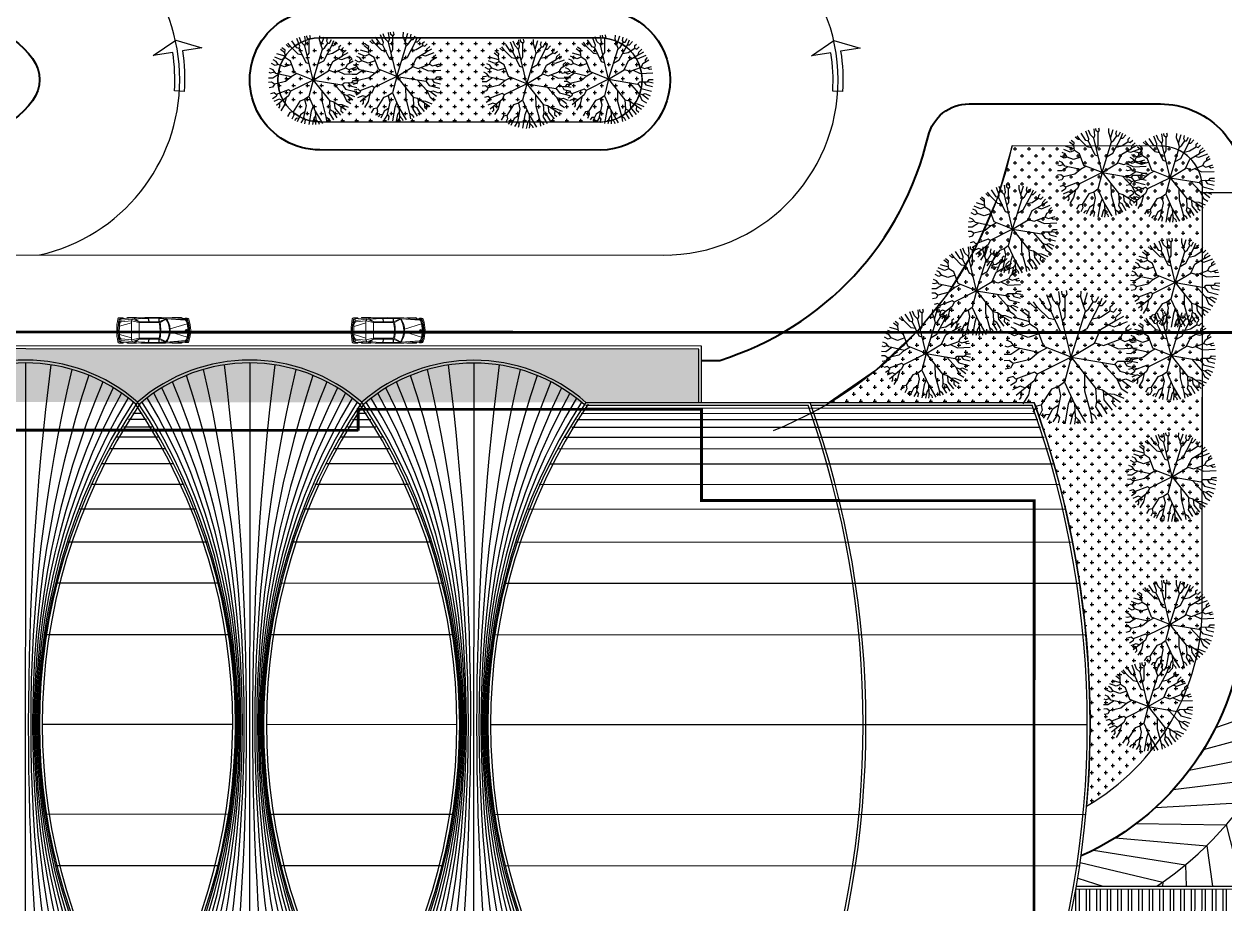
# Model space of a CAD drawing. Header units: millimetres. Extents: x -840588 to 786814, y -467537 to 194195.
# Drawn here: x 135340 to 220994, y -127607 to -64827 of the extents above; entities that cross this region are included whole.
import ezdxf

# ---------------------------------------------------------------- set-up
doc = ezdxf.new("R2010")
doc.units = ezdxf.units.MM
doc.header["$LTSCALE"] = 100
doc.header["$MEASUREMENT"] = 0
for name, color, linetype in [('1gt tim duong', 10, 'Continuous'), ('A-hatch', 139, 'Continuous'), ('A-tree', 3, 'Continuous'), ('A-Wall', 7, 'Continuous'), ('A-Wall-Comp', 8, 'Continuous'), ('A-Wall-Patt', 143, 'Continuous'), ('caycay', 96, 'Continuous'), ('ct-ramdoc', 250, 'Continuous'), ('ctrinh-mai 1', 16, 'Continuous'), ('ctrinh-mai 2', 24, 'Continuous'), ('gthong-phan lanxe', 9, 'Continuous'), ('gthong-viahe', 5, 'Continuous')]:
    doc.layers.add(name, color=color, linetype=linetype)
for name, color, linetype, lineweight in [('ct-xebuyt', 148, 'Continuous', 13), ('ctrinh-chinh', 24, 'Continuous', 100), ('gthong-duong', 7, 'Continuous', 40), ('PV_X_Lo', 1, 'Continuous', 9), ('vtchitieu', 7, 'Continuous', 13)]:
    doc.layers.add(name, color=color, linetype=linetype, lineweight=lineweight)
pattern_1 = [(359.9772591828279, (-616218387.063027, -1205141167.613114), (500.1984116790877, 499.8015095552618), [250.0000000000001, -750.0000000000002]), (89.97725918282791, (-616218262.1126497, -1205141292.662717), (-499.8015095552617, 500.1984116790877), [250.0000000000001, -750.0000000000002])]

# ---------------------------------------------------------------- blocks, each defined once
blk = doc.blocks.new('FORD P')
for p, q in [((-4.879601283580996, 0.8747016750276089), (-5.028632797067985, 0.8747016750276089)), ((-4.879601283580996, 0.8408245239406824), (-4.879601283580996, 0.8747016750276089)), ((-3.49373011267744, 0.8345194931607693), (-3.508013216312975, 0.9040677624288946)), ((-3.006221625721082, 0.6194229384418577), (-3.006221625721082, 0.8566305979620665)), ((-1.607819168129936, 0.6194229384418577), (-1.196983827860095, 0.8867387385107577)), ((-0.7714799046516418, 0.9127515559084713), (-1.373884516768157, 0.9142817808315158)), ((-0.4697851745877415, 0.9040324450470507), (-0.1788018279476091, 0.9040324450470507)), ((-0.4697851745877415, 0.850011911476031), (-0.4697851745877415, 0.9040324450470507)), ((-5.03104294789955, 0.4778031364548951), (-5.156090232892893, 0.4778031364548951)), ((-5.050338484463282, 0.5022031364496797), (-5.125573199940845, 0.5022031364496797)), ((-5.041600420721807, 0.7628174105193466), (-4.986892176559195, 0.6969398548826575)), ((-5.033702587010339, 0.7724031829275191), (-4.979018736514263, 0.7065550012048334)), ((-3.814446764532477, 0.1010674170684069), (-5.03104294789955, 0.4778031364548951)), ((-4.945189349353313, 0.8361327613238245), (-5.002082881750539, 0.8243514287751168)), ((-4.994289292371832, 0.05506370728835464), (-4.955454572918825, 0.0121999999973923)), ((-4.97658559284173, 0), (-4.994289292371832, 0.05506370728835464)), ((-4.96249824622646, 0), (-4.994289292371832, 0.05506370728835464)), ((-4.994289292371832, -0.05506370728835464), (-4.97658559284173, 0)), ((-4.96249824622646, 0), (-4.994289292371832, -0.05506370728835464)), ((-4.992338362033479, 0.8019817096646875), (-4.972097667399794, 0.8107988005504012)), ((-4.96249824622646, 0), (-4.898916153935716, 0)), ((-4.955454572918825, 0.0121999999973923), (-4.898916153935716, 0)), ((-4.898916153935716, 0), (-4.955454572918825, -0.0121999999973923)), ((-4.935403786366805, 0.7372554026078433), (-4.891730997012928, 0.7553588575683534)), ((-4.929324150434695, 0.8006270818877965), (-4.891730997012928, 0.7553588575683534)), ((-4.928119064425118, 0.8373680410441011), (-4.872959838830866, 0.7709474309813231)), ((-3.561841179616749, 0.8332970736082643), (-4.879184706136584, 0.727652199100703)), ((-4.872959838830866, 0.7709474309813231), (-3.561841179616749, 0.8332970736082643)), ((-3.090183021151461, 0.5715926070697606), (-3.516581492032856, 0.8022234404925257)), ((-3.030621625715867, 0.6194229384418577), (-3.49373011267744, 0.8345194931607693)), ((-3.030621625715867, 0.6194229384418577), (-3.030621625715867, 0.8560190999414772)), ((-3.030621625715867, 0.6194229384418577), (-3.030621625715867, 0.6194229384418577)), ((-3.030621625715867, 0.5584229384548962), (-1.607819168129936, 0.5584229384548962)), ((-3.006221625721082, 0.6194229384418577), (-2.326490581501275, 0.6194229384418577)), ((-2.326490581501275, 0.6194229384418577), (-2.266045200172812, 0.8555603323038667)), ((-2.301303877844475, 0.6194229384418577), (-2.241042292094789, 0.8548423126339912)), ((-2.301303877844475, 0.6194229384418577), (-1.607819168129936, 0.6194229384418577)), ((-1.610056301928125, 0.5584229384548962), (-1.051537759019993, 0.6757023364771158)), ((-1.610056301928125, 0), (-1.610056301928125, 0.5584229384548962)), ((-1.610056301928125, 0), (-1.610056301928125, -0.5584229384548962)), ((-1.607819168129936, 0.6194229384418577), (-1.127866901806556, 0.8067191147711128)), ((-0.2935429125791416, 0.7214529330376536), (-1.127866901806556, 0.8067191147711128)), ((-1.051537759019993, 0.6757023364771158), (-1.051537759019993, 0)), ((-0.2100332553964108, 0.2888893061317503), (-1.051537759019993, 0.5444944782648236)), ((-1.051537759019993, -0.6757023364771158), (-1.051537759019993, 0)), ((-0.3387070908211172, 0.6159159343224019), (-1.050219229538925, 0.6878308763261884)), ((-0.2935429125791416, 0.6294499095529318), (-0.2935429125791416, 0.8077929799910635)), ((-0.2396362883737311, 0.589767933357507), (-0.1635984374443069, 0.6885734535753727)), ((-0.2299678650451824, 0.5823273963760585), (-0.1606762025039643, 0.6723667476326227)), ((-0.1823029328370467, 0.4034948986954987), (-0.1960309098940343, 0.5036775951739401)), ((-0.1225475788814947, 0.4034948986954987), (-0.1823029328370467, 0.4034948986954987)), ((-5.03104294789955, -0.4778031364548951), (-5.156090232892893, -0.4778031364548951)), ((-5.050338484463282, -0.5022031364496797), (-5.125573199940845, -0.5022031364496797)), ((-5.041600420721807, -0.7628174105193466), (-4.986892176559195, -0.6969398548826575)), ((-5.033702587010339, -0.7724031829275191), (-4.979018736514263, -0.7065550012048334)), ((-3.814446764532477, -0.1010674170684069), (-5.03104294789955, -0.4778031364548951)), ((-4.945189349353313, -0.8361327613238245), (-5.002082881750539, -0.8243514287751168)), ((-4.955454572918825, -0.0121999999973923), (-4.994289292371832, -0.05506370728835464)), ((-4.992338362033479, -0.8019817096646875), (-4.972097667399794, -0.8107988005504012)), ((-4.935403786366805, -0.7372554026078433), (-4.891730997012928, -0.7553588575683534)), ((-4.929324150434695, -0.8006270818877965), (-4.891730997012928, -0.7553588575683534)), ((-4.928119064425118, -0.8373680410441011), (-4.872959838830866, -0.7709474309813231)), ((-4.879601283580996, -0.8408245239406824), (-4.879601283580996, -0.8747016750276089)), ((-3.561841179616749, -0.8332970736082643), (-4.879184706136584, -0.727652199100703)), ((-4.872959838830866, -0.7709474309813231), (-3.561841179616749, -0.8332970736082643)), ((-3.090183021151461, -0.5715926070697606), (-3.516581492032856, -0.8022234404925257)), ((-3.49373011267744, -0.8345194931607693), (-3.508013216312975, -0.9040677624288946)), ((-3.030621625715867, -0.6194229384418577), (-3.49373011267744, -0.8345194931607693)), ((-3.030621625715867, -0.5584229384548962), (-1.607819168129936, -0.5584229384548962)), ((-3.030621625715867, -0.6194229384418577), (-1.607819168129936, -0.6194229384418577)), ((-3.030621625715867, -0.6194229384418577), (-3.030621625715867, -0.8560190999414772)), ((-3.006221625721082, -0.6194229384418577), (-3.006221625721082, -0.8566305979620665)), ((-2.324941746890545, -0.6254736531991512), (-2.266045200172812, -0.8555603323038667)), ((-2.301303877844475, -0.6194229384418577), (-2.241042292094789, -0.8548423126339912)), ((-1.610056301928125, -0.5584229384548962), (-1.051537759019993, -0.6757023364771158)), ((-1.607819168129936, -0.6194229384418577), (-1.127866901806556, -0.8067191147711128)), ((-1.607819168129936, -0.6194229384418577), (-1.193311578710563, -0.8891281390096992)), ((-0.2935429125791416, -0.7214529330376536), (-1.127866901806556, -0.8067191147711128)), ((-0.2100332553964108, -0.2888893061317503), (-1.051537759019993, -0.5444944782648236)), ((-0.3387070908211172, -0.6159159343224019), (-1.050219229538925, -0.6878308763261884)), ((-0.4697851745877415, -0.850011911476031), (-0.4697851745877415, -0.9040324450470507)), ((-0.2935429125791416, -0.6294499095529318), (-0.2935429125791416, -0.8077929799910635)), ((-0.2396362883737311, -0.589767933357507), (-0.1635984374443069, -0.6885734535753727)), ((-0.2299678650451824, -0.5823273963760585), (-0.1606762025039643, -0.6723667476326227)), ((-0.1823029328370467, -0.4034948986954987), (-0.1960309098940343, -0.5036775951739401)), ((-0.1225475788814947, -0.4034948986954987), (-0.1823029328370467, -0.4034948986954987)), ((-4.879601283580996, -0.8747016750276089), (-5.028632797067985, -0.8747016750276089)), ((-0.7714799046516418, -0.9127514911815524), (-1.373884516768157, -0.9142817161045969)), ((-0.4697851745877415, -0.9040324450470507), (-0.1788018279476091, -0.9040324450470507))]:
    blk.add_line(p, q)
for points in [[(-3.969188093324192, 0.8907705615274608, 0.2221000046728628), (-4.015921653946862, 0.9127515559084713), (-4.618326266063377, 0.9142817808315158, 0.4104075180028284), (-4.679473840398714, 0.8542306297458708, 0.4104075180028284)], [(-3.969188145361841, -0.890770559431985, -0.222099654050435), (-4.015921653946862, -0.9127514911815524), (-4.618326266063377, -0.9142817161045969, -0.4104072078815152), (-4.679473839350976, -0.8542306297458708)]]:
    blk.add_lwpolyline(points, format="xyb")
for radius in [0.069682092335522, 0.06358209233552199]:
    blk.add_circle((-4.96249824622646, 0), radius)
for centre, radius, start, end in [((-5.028632797067985, 0.7527016750536859), 0.122, 90, 159.6476431721577), ((-2.607747155474499, -34.42710542422719), 35.34062256580931, 86.18891941661428, 93.79233300211948), ((-2.662139838677831, -17.1294798462186), 17.98940135711054, 88.73834682967724, 91.09595845031996), ((-1.374039468122646, 0.8532819775864482), 0.06100000000000001, 89.85445789042898, 136.4001858703056), ((-0.7716348560061306, 0.8517517526634037), 0.06100000000000001, 9.669797095718563, 89.85445789042898), ((-0.1788018279476091, 0.8064324450679123), 0.09760000000000002, 11.80390639346386, 90), ((-3.047846278059296, 0.01792808040045202), 2.234677795946376, 159.6476431721577, 180.4596700054194), ((-3.047846278059296, 0.01792808040045202), 2.157817795946376, 160.0479564057486, 180.4760435153314), ((-3.047846278059296, -0.01792808040045202), 2.157817795946376, 179.5239564846686, 199.9520435942514), ((-3.047846278059296, 0.01792808040045202), 2.133417795946375, 167.5517399873746, 180.5045719791579), ((-3.047846278059296, -0.01792808040045202), 2.133417795946375, 179.495428020842, 192.4482600126254), ((-3.047846278059296, 0.01792808040045202), 2.109017795946376, 167.4053704074439, 180.5045719791579), ((-3.047846278059296, -0.01792808040045202), 2.109017795946376, 179.495428020842, 192.5946295925561), ((-3.047846278059296, 0.01792808040045202), 2.084617795946376, 167.2554878158119, 180.5045719791579), ((-3.047846278059296, -0.01792808040045202), 2.084617795946376, 179.495428020842, 192.7445121841881), ((-3.047846278059296, 0.01792808040045202), 2.133417795946375, 160.4764285179309, 166.8797840842597), ((-3.047846278059296, 0.01792808040045202), 2.060217795946376, 167.1019630735844, 180.5045719791579), ((-3.047846278059296, -0.01792808040045202), 2.060217795946376, 179.495428020842, 192.8980369264155), ((-3.047846278059296, 0.01792808040045202), 2.035817795946376, 162.1024780665732, 180.5045719791579), ((-4.943615763797425, 0.6901331136468798), 0.1464000000000001, 113.5385225587954, 160.4764285179309), ((-4.943615763797425, 0.6901331136468798), 0.122, 143.4322482088523, 160.4764285179309), ((-3.047846278059296, 0.01792808040045202), 2.060217795946376, 161.7609947843414, 166.4048329340415), ((-4.943615763797425, 0.6901331136468798), 0.122, 113.5385225587954, 137.596706953672), ((-4.888686467893422, 0.6245545058045536), 0.122, 143.6068584789461, 161.7609947843414), ((-4.86905002198182, 0.6060738780070096), 0.122, 94.76511944216702, 162.1024780665732), ((-4.888686467893422, 0.6245545058045536), 0.122, 112.5152201618964, 137.7679241896177), ((-4.957480887882411, 0.7772442218847573), 0.03660000000000001, 39.70805333863365, 113.5385225587954), ((-2.362459458061494, 0.009845794877037406), 1.454849999999994, 145.5279428799397, 180.3877559874175), ((-2.362459458061494, 0.009845794877037406), 1.399949999999994, 145.5279428799397, 180.4029623516034), ((-2.362459458061494, -0.009845794877037406), 1.399949999999994, 179.5970376483966, 214.4720571200603), ((-2.73186827742029, -10.57772784051485), 11.43764935034052, 91.49674574422797, 93.81929979455245), ((-0.5050873795989901, 0), 2.647534246144547, 167.5318887816008, 180), ((-0.5050873795989901, 0), 2.647534246144547, 180, 192.4681112183992), ((-0.5050873795989901, 0), 2.586534246144548, 167.5318887816008, 180), ((-0.5050873795989901, 0), 2.586534246144548, 180, 192.4681112183992), ((-2.653044713428244, -15.86963415844366), 16.72955047890245, 85.42959112627294, 88.58882121464256), ((-2.345069199800491, 0.009845794877037406), 1.454850000000002, 27.23753832553696, 33.21181251716323), ((-0.3532109148800373, 0.4825019952841103), 0.1342, 7.672802293811697, 83.7955720683934), ((-0.2676511384779587, 0.7136899724137038), 0.09760000000000002, 11.00864176735501, 105.3838627056467), ((-0.3532109148800373, 0.4825019952841103), 0.1586, 7.672802293811697, 67.90045453905381), ((-0.2676511384779587, 0.7136899724137038), 0.122, 11.00864176735501, 85.82384091162876), ((-3.940002026967704, -0.000717564020305872), 3.753394886165533, 0.0109893742355309, 7.672802293811697), ((-3.940002026967704, -0.000717564020305872), 3.838794886165533, 0.01064232858213814, 11.00864176735501), ((-3.940002026967704, 0.000717564020305872), 3.838794886165533, 348.991358232645, 359.9893576714179), ((-3.940002026967704, -0.000717564020305872), 3.863194886165533, 0.01064232858213814, 11.00864176735501), ((-3.940002026967704, 0.000717564020305872), 3.863194886165533, 348.991358232645, 359.9893576714179), ((-3.940002026967704, 0.02040915354155004), 3.940054886165533, 359.7032113452988, 11.80390639346386), ((-3.047846278059296, -0.01792808040045202), 2.234677795946376, 179.5403299945806, 200.3523568278423), ((-5.028632797067985, -0.7527016750536859), 0.122, 200.3523568278423, 270), ((-3.047846278059296, -0.01792808040045202), 2.133417795946375, 193.1202159157403, 199.5235714820691), ((-3.047846278059296, -0.01792808040045202), 2.035817795946376, 179.495428020842, 197.8975219334268), ((-4.943615763797425, -0.6901331136468798), 0.1464000000000001, 199.5235714820691, 246.4614774412046), ((-4.943615763797425, -0.6901331136468798), 0.122, 199.5235714820691, 216.5677517911477), ((-3.047846278059296, -0.01792808040045202), 2.060217795946376, 193.5951670659584, 198.2390052156587), ((-4.943615763797425, -0.6901331136468798), 0.122, 222.403293046328, 246.4614774412046), ((-4.888686467893422, -0.6245545058045536), 0.122, 198.2390052156587, 216.3931415210539), ((-4.86905002198182, -0.6060738780070096), 0.122, 197.8975219334268, 265.234880557833), ((-4.888686467893422, -0.6245545058045536), 0.122, 222.2320758103823, 247.4847798381037), ((-4.957480887882411, -0.7772442218847573), 0.03660000000000001, 246.4614774412046, 320.2919466613664), ((-2.607747155474499, 34.42710542422719), 35.34062256580693, 266.2076669978805, 273.8110805833857), ((-2.362459458061494, -0.009845794877037406), 1.454849999999994, 179.6122440125825, 214.4720571200603), ((-2.73186827742029, 10.57772784051485), 11.43764935034052, 266.1807002054476, 268.503254255772), ((-2.662139838677831, 17.1294798462186), 17.98940135711787, 268.9040415496801, 271.2616531703227), ((-2.653044713428244, 15.86963415844366), 16.7295504789076, 271.4111787853574, 274.570408873727), ((-2.345069199800491, -0.009845794877037406), 1.454850000000002, 326.7881874828368, 332.7624616744631), ((-0.3532109148800373, -0.4825019952841103), 0.1342, 276.2044279316066, 352.3271977061883), ((-0.3532109148800373, -0.4825019952841103), 0.1586, 292.0995454609462, 352.3271977061883), ((-0.2676511384779587, -0.7136899724137038), 0.09760000000000002, 254.6161372943533, 348.991358232645), ((-0.2676511384779587, -0.7136899724137038), 0.122, 274.1761590883713, 348.991358232645), ((-3.940002026967704, 0.000717564020305872), 3.753394886165533, 352.3271977061883, 359.9890106257645), ((-0.1788018279476091, -0.8064324450679123), 0.09760000000000002, 270, 348.1960936065361), ((-3.940002026967704, -0.02040915354155004), 3.940054886165533, 348.1960936065361, 0.2967886547012607), ((-1.374039468122646, -0.8532819128595293), 0.06100000000000001, 223.5998953292724, 270.1455421095711), ((-0.7716348560061306, -0.8517516881693155), 0.06100000000000001, 270.1455421095711, 350.3301406412646)]:
    blk.add_arc(centre, radius, start, end)
blk = doc.blocks.new('CTR NHAGAHANHKHACH')
at = {"layer": 'A-hatch'}
h = blk.add_hatch(dxfattribs=at)
h.set_pattern_fill('BRICK_MODULAR_SAILOR', color=256, scale=200, style=0, pattern_type=2)
h.set_pattern_definition([(0, (-1403.526440076414, -388.4326244050171), (0, 1.599999889731407), []), (90, (-1403.526440076414, -388.4326244050171), (-0.8000001311302185, 4.898425077700461e-17), [1.599999889731407, 0])])
edge = h.paths.add_edge_path()
edge.add_line((72.04985117795877, -0.2000004751607776), (-72.05017500603572, -0.1999994972720742))
edge.add_line((-72.05017500603572, -0.1999994972720742), (-72.0501749375835, -3.999977654544637))
edge.add_line((-72.0501749375835, -3.999977654544637), (-63.99982803792227, -3.999944410286844))
edge.add_ellipse((-55.99989594356157, -13.16677015507594), major_axis=(-12.16674347651056, 0.0002365445775905812), ratio=0.9999997671638351, start_angle=228.8893897047794, end_angle=311.11246425669844, ccw=False)
edge.add_ellipse((-39.99989332072437, -13.16675375844352), major_axis=(12.16674347874514, 4.051058113811446e-05), ratio=0.9999997671588239, start_angle=48.888084989860715, end_angle=131.1116508930892, ccw=False)
edge.add_ellipse((-23.99989069788717, -13.16673736274242), major_axis=(-12.16674347798492, 0.0001260184372451378), ratio=0.9999997671739884, start_angle=228.8889367554783, end_angle=311.11243511050964, ccw=False)
edge.add_ellipse((-7.999890899402089, -13.16670456971042), major_axis=(12.16674347837654, 0.0001148185404683637), ratio=0.9999997671499876, start_angle=48.88766751962089, end_angle=131.1113508500154, ccw=False)
edge.add_ellipse((8.000114546506666, -13.16670457064174), major_axis=(-12.16674347690896, 0.0002101135516718176), ratio=0.9999997671658171, start_angle=228.8892652307703, end_angle=311.1127812382505, ccw=False)
edge.add_ellipse((24.0001171695767, -13.16668817494065), major_axis=(12.16674347754657, 0.0001580262562254844), ratio=0.9999997671785295, start_angle=48.887531583455086, end_angle=131.111097485016, ccw=False)
edge.add_ellipse((40.00011979218107, -13.16667177923955), major_axis=(-12.16674347569325, 0.0002705560792953897), ratio=0.9999997671488193, start_angle=228.8895498687718, end_angle=311.1131157678201, ccw=False)
edge.add_ellipse((56.00012241478544, -13.16665538377129), major_axis=(12.16674347843795, 6.95947124072013e-05), ratio=0.9999997671695179, start_angle=48.88718391420218, end_angle=131.1115139261246, ccw=False)
edge.add_line((64.00023658259306, -3.999988538678735), (72.04985124291852, -3.999957622028887))
edge.add_line((72.04985124291852, -3.999957622028887), (72.04985117795877, -0.2000004751607776))
at = {"layer": 'ctrinh-mai 2'}
h = blk.add_hatch(dxfattribs=at)
h.set_pattern_fill('ANSI32', color=256, scale=2000, angle=45, style=0)
h.set_pattern_definition([(90, (-1403.526437938679, -388.7227437729016), (-0.7500001229345798, 1.136868298865613e-16), []), (90, (-1403.276437898166, -388.4727437905967), (-0.7500001229345798, 1.136868298865613e-16), [])])
edge = h.paths.add_edge_path()
edge.add_ellipse((31.87468669109512, -26.999918470392), major_axis=(-68.12542669202992, 0.009195457810735129), ratio=0.9999997670419148, start_angle=162.0535669295899, end_angle=170.1185464151268)
edge.add_line((98.98788969183806, -38.69999393285252), (129.2998607627815, -38.69999341433868))
edge.add_line((129.2998607627815, -38.69999341433868), (129.2998607627815, -47.99999256012961))
edge.add_line((129.2998607627815, -47.99999256012961), (96.68263781943824, -47.99999256012961))
at = {"layer": 'A-Wall', "ltscale": 5}
for p, q in [((64.00011454336345, -3.999988539144397), (80.00011716561858, -3.999927087221295)), ((64.00011531147175, -4.199988525360823), (79.86399357998744, -4.199927596142516)), ((80.00016558263451, -3.999927086988464), (96.0001197878737, -3.999865635298193))]:
    blk.add_line(p, q, dxfattribs=at)
blk.add_lwpolyline([(99.02244949119631, -38.49999394617043), (129.499860795564, -38.49999342462979), (129.499860795564, -54.99999207421206), (-83.00017447059508, -54.99999592360109, 0.4142135570674535), (-107.0001779698068, -78.9999942604918), (-107.0001779698068, -198.4999864439014), (-123.5001806743676, -198.4999867260922), (-123.5001807779772, -81.9999669068493)], format="xyb", dxfattribs=at)
for centre, radius, start, end in [((24.0001171695767, -13.16668817494065), 12.16674347865907, 48.88826700060773, 131.1118509564815), ((24.0001171695767, -13.16668817494065), 11.96674344587651, 48.88826700060773, 131.1118509564815), ((40.00011979218107, -13.16667177923955), 12.16674347865907, 48.88826700060773, 131.1118509564815), ((40.00011979218107, -13.16667177923955), 11.96674344587651, 48.88826700060773, 131.1118509564815), ((56.00012241478544, -13.16665538377129), 12.16674347865907, 48.88826700060773, 131.1118509564815), ((56.00012241478544, -13.16665538377129), 11.96674344587651, 48.88826700060773, 131.1118509564815), ((15.79803647566587, -27.00002040714025), 68.0021421276866, 340.4101482803976, 19.58986428084874), ((15.8748119865777, -27.00002189050429), 68.12536664949856, 340.2684170039639, 19.73156818734686), ((31.87468669109512, -26.999918470392), 68.12542731313805, 340.2684591790113, 19.73152601004755)]:
    blk.add_arc(centre, radius, start, end, dxfattribs=at)
at = {"layer": 'A-Wall-Comp'}
blk.add_line((80.07154868612997, -4.199926798930392), (95.86394521791954, -4.199866144452244), dxfattribs=at)
blk.add_lwpolyline([(72.05001316056587, -3.999957621330395), (72.0500130954897, -0.2000004751607776), (-72.0500130886212, -0.1999994972720742), (-72.05001302005257, -3.999999250518158)], dxfattribs=at)
blk.add_arc((31.79794193792623, -26.99991840170696), 68.00217203356763, 340.4101778879091, 19.58982211209085, dxfattribs=at)
at = {"layer": 'A-Wall-Patt'}
for p, q in [((24.0001171695767, -1.199926464352757), (24.00010331976227, -52.80003752186894)), ((40.00011979218107, -1.199931119801477), (40.00010594225023, -52.80004217731766)), ((56.00012241478544, -1.199914724100381), (56.0001085648546, -52.80002578161657))]:
    blk.add_line(p, q, dxfattribs=at)
blk.add_lwpolyline([(72.25001319334842, -3.999956853222102), (72.25001312489621, -4.903413355350494e-07), (-72.25001312489621, 4.903413355350494e-07), (-72.25001448800322, -3.999999253777787)], dxfattribs=at)
blk.add_lwpolyline([(98.98788969183806, -38.69999393285252), (129.2998607627815, -38.69999341433868), (129.2998607627815, -54.79999209148809), (-83.00017447420396, -54.79999593738467, 0.4142135570674561), (-107.2001780025894, -78.9999942604918), (-107.2001780025894, -198.2999864611775), (-123.300180641585, -198.2999867366161), (-123.300180641585, -82.19996699434705), (-121.8001594383968, -82.19996699434705), (-121.8001594383968, -68.04228891991079)], format="xyb", dxfattribs=at)
for centre, radius, start, end in [((66.28602589596994, -26.99998454144225), 41.28592418448938, 146.1450458189609, 213.8549245927462), ((66.28766792360693, -26.99998454144225), 41.08756617934939, 146.160992466331, 213.8389742269851), ((-2.287473391275853, -26.99999016709626), 41.08757736474461, 326.1610257730148, 33.83897422698514), ((-2.28583136270754, -26.99999016709626), 41.28593536895102, 326.1450754072538, 33.85490979674184), ((82.28602851857431, -26.99998919689097), 41.2859241844886, 146.1450458189609, 213.8549245927462), ((82.2876705462113, -26.99998919689097), 41.08756617934939, 146.160992466331, 213.8389742269851), ((13.71252923132852, -26.99997377139516), 41.08757736474461, 326.1610257730148, 33.83897422698514), ((13.71417125989683, -26.99997377139516), 41.28593536895178, 326.1450754072538, 33.85490979674184), ((98.28603114117868, -26.99997280118987), 41.28592418448938, 146.1450458189609, 213.8549245927462), ((98.28767316881567, -26.99997280118987), 41.08756617934939, 146.160992466331, 213.8389742269851)]:
    blk.add_arc(centre, radius, start, end, dxfattribs=at)
at = {"layer": 'ctrinh-mai 1'}
for p, q in [((38.5199421698926, -33.40692957304418), (25.48028132191394, -33.4069425535854)), ((54.51994479238056, -33.4069342284929), (41.48028394451831, -33.40694720903412)), ((99.6292799343355, -33.40688932314515), (57.4802865072852, -33.40693128155544)), ((37.84923741861712, -37.0794057243038), (26.15100130997598, -37.07941736956127)), ((53.84924004122149, -37.07941037975252), (42.15100393258035, -37.07942202500999)), ((99.22385315934662, -37.07936521037482), (58.15100644342601, -37.07940609753132))]:
    blk.add_line(p, q, dxfattribs=at)
for centre, radius, start, end in [((232.0764115690254, -27.0000059674494), 207.8666686997707, 172.9079765427369, 187.0920226373833), ((135.6911262263311, -27.00000255578198), 111.3127568715447, 166.8435091061517, 193.1564893730057), ((248.0764141916297, -27.00001062289812), 207.8666686997702, 172.9079765427369, 187.0920226373833), ((151.6911288489355, -27.0000072112307), 111.3127568715438, 166.8435091061517, 193.1564893730057), ((264.0764168142341, -27.00001527834684), 207.8666686997702, 172.9079765427369, 187.0920226373833), ((167.6911314715398, -27.00001186667942), 111.3127568715438, 166.8435091061517, 193.1564893730057), ((104.0578250993276, -27.00000455440022), 79.5462780675567, 161.74627173705, 198.2537155924842), ((88.19713113794569, -27.00000351644121), 63.58139995746576, 157.3773136004535, 202.622671527261), ((120.057827721932, -27.00000920984894), 79.54627806755582, 161.74627173705, 198.2537155924842), ((104.1971337605501, -27.00000817188993), 63.58139995746567, 157.3773136004535, 202.622671527261), ((136.0578303445363, -27.00001386529766), 79.54627806755582, 161.74627173705, 198.2537155924842), ((120.1971363831544, -27.00001282710582), 63.58139995746567, 157.3773136004535, 202.622671527261), ((79.3855275347596, -27.00000297278166), 54.67849909471922, 153.9331753814277, 206.0668097091487), ((74.0984214952914, -27.00000267010182), 49.29262250582971, 151.3325030329366, 208.6674820542986), ((95.38553015736397, -27.00000762823038), 54.67849909471922, 153.9331753814277, 206.0668097091487), ((90.09842411789577, -27.00000732531771), 49.29262250583042, 151.3325030329366, 208.6674820542986), ((111.3855327799683, -27.00001228344627), 54.67849909471922, 153.9331753814277, 206.0668097091487), ((106.0984267405001, -27.00001198076643), 49.29262250583042, 151.3325030329366, 208.6674820542986), ((70.2743629438337, -27.00000246521086), 45.39384682653451, 149.1141806198592, 210.8858193801408), ((67.59889167384245, -27.00000233342871), 42.65337291763785, 147.3560029501364, 212.6439970498636), ((86.27436556643806, -27.00000712065957), 45.39384682653359, 149.1141806198592, 210.8858193801408), ((83.59889429644682, -27.00000698887743), 42.65337291763785, 147.3560029501364, 212.6439970498636), ((102.2743681890424, -27.00001177610829), 45.39384682653359, 149.1141806198592, 210.8858193801408), ((99.59889691905119, -27.00001164432615), 42.65337291763785, 147.3560029501364, 212.6439970498636)]:
    blk.add_arc(centre, radius, start, end, dxfattribs=at)
at = {"layer": 'ctrinh-mai 2'}
for p, q in [((32.33832485263702, -4.801266065333039), (31.66189228906296, -4.80126673867926)), ((48.33832747524139, -4.801270720781758), (47.66189491166733, -4.80127139412798)), ((96.09607748046983, -4.801223179092631), (63.66189720062539, -4.801255466649309)), ((95.94992227118928, -4.420242177089676), (63.9373485033866, -4.420274044852704)), ((33.01429186738096, -5.78489643195644), (30.98592347872909, -5.784898451063782)), ((32.64763282076456, -5.242404894670472), (31.35258348134812, -5.242406183853745)), ((49.01429448998533, -5.78490108740516), (46.98592610133346, -5.784903106512502)), ((48.64763544336893, -5.242409550119191), (47.35258610395249, -5.242410839302465)), ((96.45906009175815, -5.784853857243434), (62.98592841404025, -5.784887178801)), ((96.2614146383712, -5.24236215185374), (63.35258840373717, -5.242394911823794)), ((33.47458656702656, -6.498703667894006), (30.52562763798051, -6.498706603422761)), ((49.47458918963093, -6.498708323342726), (46.52563026058488, -6.498711258871481)), ((96.709687386523, -6.498661302030087), (62.52563258935697, -6.49869533139281)), ((33.97839834680781, -7.326723009813577), (30.02181468345225, -7.326726948609576)), ((49.97840096941218, -7.326727665262297), (46.02181730605662, -7.326731604058295)), ((96.98716703697573, -7.326680869329721), (62.02181965275668, -7.326715676346794)), ((34.58596638718154, -8.400373998563737), (29.41424532758538, -8.40037914691493)), ((50.58596900978591, -8.400378654012457), (45.41424795018975, -8.400383802130818)), ((97.32611126778647, -8.40033212536946), (61.41425031877588, -8.400367874652147)), ((35.33867498277687, -9.869363442761824), (28.66153525421396, -9.869370089611039)), ((51.33867760526482, -9.869368097977713), (44.66153787681833, -9.869374745059758)), ((97.75245098664891, -9.869321894366294), (60.66154027346056, -9.869358817348257)), ((36.13018966349773, -11.63215088681318), (27.87001920095645, -11.63215910969302)), ((52.1301922861021, -11.6321555422619), (43.87002182356082, -11.63216376514174)), ((98.2082725224318, -11.63210967276245), (59.87002425140236, -11.63214783743024)), ((37.01005367666949, -13.98253432055935), (26.99015388614498, -13.98254429502413)), ((53.01005629927386, -13.98253897600807), (42.99015650874935, -13.98254895047285)), ((98.72377311764285, -13.98249346902594), (58.99015897512436, -13.98253302299418)), ((37.84922133293003, -16.9205138720572), (26.15098522417247, -16.92052551731467)), ((53.8492239555344, -16.92051852750592), (42.15098784677684, -16.92053017276339)), ((99.22383707354311, -16.92047335812822), (58.15099035773892, -16.92051424505189)), ((38.51993339578621, -20.59298868803307), (25.48027254780754, -20.59300166857429)), ((54.51993601839058, -20.59299334348179), (41.48027517041191, -20.59300632402301)), ((99.62927116034552, -20.59294843813404), (57.48027773329522, -20.59299039654434)), ((38.80010397348087, -26.99995885160752), (25.20010174426716, -26.99997239001095)), ((54.80010659608524, -26.99996350705624), (41.20010436687153, -26.99997704545967)), ((99.80011397146154, -26.99991871067323), (57.2001069894759, -26.999961117981))]:
    blk.add_line(p, q, dxfattribs=at)
for centre, radius, start, end in [((-71.69090311438777, -26.99994719424285), 111.3127568715424, 346.8434831318797, 13.15646338422535), ((-168.076188457082, -26.99989889236167), 207.8666686997661, 352.9079500600616, 7.091996154707958), ((-55.6909004917834, -26.99995184969157), 111.3127568715424, 346.8434831318797, 13.15646338422535), ((-152.0761858344777, -26.99990354757756), 207.8666686997661, 352.9079500600616, 7.091996154707958), ((-24.19690802600235, -26.99997360655107), 63.58139995746487, 337.3772987158541, 22.62264432964488), ((-40.05760198750068, -26.99996615084819), 79.5462780675546, 341.7462569720801, 18.25370084436168), ((-8.196905403397977, -26.99997826199979), 63.58139995746487, 337.3772987158541, 22.62264432964488), ((-24.0575993648963, -26.99997080629691), 79.5462780675546, 341.7462569720801, 18.25370084436168), ((-10.09819838346448, -26.99998030043207), 49.2926225058298, 331.3324881318768, 28.66746395924032), ((-15.38530442281626, -26.99997777701356), 54.67849909471766, 333.93316045709, 26.06678281375371), ((5.901804239139892, -26.99998495588079), 49.2926225058298, 331.3324881318768, 28.66746395924032), ((0.6146981997881085, -26.99998243246228), 54.67849909471766, 333.93316045709, 26.06678281375371), ((-3.598668562015519, -26.99998343433253), 42.65337291763693, 327.3559845252107, 32.64396739020358), ((-6.274139831890352, -26.99998213816434), 45.39384682653277, 329.1141623240839, 30.88578963034018), ((12.40133406058885, -26.99998808978125), 42.65337291763693, 327.3559845252107, 32.64396739020358), ((9.725862790714018, -26.99998679361306), 45.39384682653277, 329.1141623240839, 30.88578963034018)]:
    blk.add_arc(centre, radius, start, end, dxfattribs=at)
blk = doc.blocks.new('A$C537F0C63')
at = {"layer": 'caycay'}
for p, q in [((4.906208114261972, 11.58543264324908), (4.852080984670465, 12.1454581428552)), ((6.159981289129064, 11.93632074141715), (6.202302373265411, 12.27858844433285)), ((6.605483960749552, 11.93623077391385), (6.617402898351429, 12.259334795428)), ((6.826178093167982, 11.29693891192437), (6.890286666319298, 12.23129105439875)), ((3.003826198455499, 10.71583942823054), (2.568862697771692, 11.14364282684619)), ((3.269952949845901, 10.73353164103173), (2.956771443390608, 11.39790803732103)), ((3.573577700022724, 11.08070473705084), (3.272457403527369, 11.57568824168993)), ((3.810128005825391, 11.09643069598314), (3.573577700022724, 11.08070473705084)), ((3.910690972326847, 11.37062830588184), (3.788839569944685, 11.81686011959391)), ((3.810128005825391, 11.09643069598314), (3.910690972326847, 11.37062830588184)), ((4.235841180721764, 10.50048805131519), (3.810128005825391, 11.09643069598314)), ((4.712688563198753, 10.80137484274019), (4.265887160996499, 11.99052643422328)), ((4.700099824054632, 10.83487223221164), (4.906208114261972, 11.58543264324908)), ((6.353129947037814, 11.71136866716915), (6.159981289129064, 11.93632074141715)), ((6.353129947037814, 11.71136866716915), (6.605483960749552, 11.93623077391385)), ((6.447514687970397, 9.84495994712779), (6.353129947037814, 11.71136866716915)), ((6.970036149243242, 10.92007571294744), (6.826178093167982, 11.29693891192437)), ((6.970036149243242, 10.92007571294744), (7.441234408583114, 11.42699881628141)), ((7.441234408583114, 11.42699881628141), (7.651727496751846, 12.08642798159781)), ((7.68363426896758, 10.90806475621866), (8.019816777752567, 11.97964079065423)), ((8.113333231842262, 10.69883864084841), (8.712313031195663, 11.70768604843033)), ((8.933407776050444, 10.87226001470481), (9.272947348141315, 11.41112699440055)), ((9.171925964052207, 10.85838502353727), (9.537986088387697, 11.24360011898898)), ((1.76967368680198, 9.623145921275864), (1.343038968556357, 9.988975225947797)), ((2.008257406407211, 10.05514116568156), (1.666088850062806, 10.35901247844595)), ((2.310344671936036, 10.1849830326064), (2.008257406407211, 10.05514116568156)), ((2.272467924871307, 10.54832825371341), (2.042717878081021, 10.72445268446245)), ((2.296077634156973, 10.19319036591696), (2.272467924871307, 10.54832825371341)), ((3.222511420288356, 9.660279909650853), (2.296077634156973, 10.19319036591696)), ((3.269952949845901, 10.73353164103173), (3.003826198455499, 10.71583942823054)), ((4.50370063718583, 8.70506324478265), (3.269952949845901, 10.73353164103173)), ((4.592421611992904, 10.24268936957378), (4.235841180721764, 10.50048805131519)), ((4.577421300939022, 10.28284407086176), (4.712688563198753, 10.80137484274019)), ((6.125898059370229, 6.139521315279126), (4.577421300939022, 10.28284407086176)), ((6.125898059370229, 6.139521315279126), (6.970036149243242, 10.92007571294744)), ((6.948042777010414, 8.570320168466424), (7.76638461697803, 10.55685856171476)), ((7.76638461697803, 10.55685856171476), (7.68363426896758, 10.90806475621866)), ((7.76638461697803, 10.55685856171476), (8.113333231842262, 10.69883864084841)), ((7.965382829468581, 9.797246468468074), (8.933407776050444, 10.87226001470481)), ((8.933407776050444, 10.87226001470481), (9.171925964052207, 10.85838502353727)), ((9.733678942880942, 10.44985240105962), (10.13871553562058, 10.78615722681207)), ((9.786865097747068, 10.09668076723392), (9.733678942880942, 10.44985240105962)), ((9.745379681935447, 9.38050785887026), (9.786865097747068, 10.09668076723392)), ((9.759203255198372, 9.619244142235402), (10.88575250038048, 10.01737219720235)), ((9.786865097747068, 10.09668076723392), (10.35685576614924, 10.5884511891054)), ((2.008086131005257, 8.717519836023712), (0.7635036424217105, 9.129316388596635)), ((1.920139873705921, 9.225739964920649), (1.087115961723612, 9.647311538588838)), ((1.883955297300417, 9.24431646832818), (1.76967368680198, 9.623145921275864)), ((3.267708861298161, 8.533747915149434), (1.883955297300417, 9.24431646832818)), ((2.5351559760893, 8.909919010715385), (2.008086131005257, 8.717519836023712)), ((3.993460937123018, 9.543984048803395), (3.222511420288356, 9.660279909650853)), ((6.717420145090728, 9.489459469132271), (6.447514687970397, 9.84495994712779)), ((7.392351211692585, 9.648875252361904), (7.965382829468581, 9.797246468468074)), ((8.578119715861249, 7.281614840641851), (9.092822924165375, 8.921003827472305)), ((9.092822924165375, 8.921003827472305), (9.745379681935447, 9.38050785887026)), ((9.745379681935447, 9.38050785887026), (10.35249974897306, 9.183089075660973)), ((10.35249974897306, 9.183089075660973), (11.20201209581137, 9.59306054910121)), ((10.80974500087541, 8.559510920527828), (11.04832709143011, 8.991530669089116)), ((11.04832709143011, 8.991530669089116), (11.44374410946693, 9.207825855861302)), ((1.280611972542829, 8.044912836274307), (0.444487546075834, 8.466659778718167)), ((0.9218848354175861, 8.526406249260617), (0.5914981488203921, 8.797440291094972)), ((0.9357337090696092, 8.218872061683214), (0.9218848354175861, 8.526406249260617)), ((1.521030883770436, 7.555591163691133), (1.280611972542829, 8.044912836274307)), ((3.914115354094974, 7.298525660517043), (3.267708861298161, 8.533747915149434)), ((5.316408449507435, 8.305498213470855), (4.50370063718583, 8.70506324478265)), ((6.527199968382774, 8.412167402177147), (6.948042777010414, 8.570320168466424)), ((8.94424461397648, 8.447760988721711), (9.944313991869421, 8.175001025898382)), ((9.944313991869421, 8.175001025898382), (10.80974500087541, 8.559510920527828)), ((10.79366673980257, 8.552387381641893), (11.20595707066968, 8.407509828190086)), ((11.18806748264615, 7.336222721740342), (11.54099752982074, 7.835271000905777)), ((11.20595707066968, 8.407509828190086), (11.70062178621083, 8.711759320220153)), ((11.54099752982074, 7.835271000905777), (11.95948603860597, 8.053456869412912)), ((1.757476259455871, 6.679553776459215), (0.00855774800220388, 6.661205396139849)), ((0.4466466944213607, 7.186909447627841), (0.08666564667146304, 7.2448509023925)), ((1.12084364940165, 7.320901045324717), (0.1511815814883448, 7.552586191002774)), ((0.7097976248769555, 7.419110072511103), (0.4466466944213607, 7.186909447627841)), ((1.541375211712875, 7.549264594850683), (1.12084364940165, 7.320901045324717)), ((3.097987199351337, 7.065927705370996), (1.521030883770436, 7.555591163691133)), ((2.703754449681583, 7.188340914177388), (1.757476259455871, 6.679553776459215)), ((3.884867362274235, 7.354371150599036), (3.097987199351337, 7.065927705370996)), ((6.125898059370229, 6.139521315279126), (3.914115354094974, 7.298525660517043)), ((6.125898059370229, 6.139521315279126), (8.578119715861249, 7.281614840641851)), ((8.279060999553622, 7.142313947006187), (9.0886019582249, 6.750771228889789)), ((9.075402950122225, 6.757166716884967), (9.900688603102026, 6.150819989943557)), ((9.0886019582249, 6.750771228889789), (11.18806748264615, 7.336222721740342)), ((10.77352595946286, 7.220637597380119), (11.64532254343067, 6.712682137225784)), ((11.33254625860354, 7.540524095533328), (11.89576276779189, 7.413002362918633)), ((11.64532254343067, 6.712682137225784), (12.23443119234435, 6.755833524115587)), ((11.89576276779189, 7.413002362918633), (12.11310363743178, 7.4986918541872)), ((0.5706603464168438, 5.768348654561123), (-1.699427230050787e-06, 5.730386201154033)), ((0.7973220304920687, 5.486148682266503), (0.5706603464168438, 5.768348654561123)), ((1.863759347223095, 5.527326392111718), (0.7973220304920687, 5.486148682266503)), ((2.179125049486174, 5.25103580450741), (1.863759347223095, 5.527326392111718)), ((3.339595652047137, 5.512285084278119), (2.113923366072413, 3.99826194187699)), ((6.125898059370229, 6.139521315279126), (2.179125049486174, 5.25103580450741)), ((6.125898059370229, 6.139521315279126), (4.039744528603478, 3.175083687405277)), ((6.125898059370229, 6.139521315279126), (9.309124815248651, 4.773858037136961)), ((6.125898059370229, 6.139521315279126), (6.842971201978798, 3.89649221743457)), ((9.900688603102026, 6.150819989943557), (11.46386237296974, 5.868288854795537)), ((11.46386237296974, 5.868288854795537), (11.83055046181835, 6.160203181647375)), ((11.46386237296974, 5.868288854795537), (11.72795570972085, 5.469711782065133)), ((11.83055046181835, 6.160203181647375), (12.26543294043586, 6.154373944329564)), ((0.7806298194373085, 5.506956316930882), (0.04189879572368227, 5.315400935116486)), ((1.063396316407307, 5.057959221958299), (0.1397583337929973, 4.775609911099309)), ((1.715808944849414, 4.625734219735023), (0.307439249689196, 4.179975674378511)), ((1.301357276712224, 5.505615774418402), (1.063396316407307, 5.057959221958299)), ((2.147618291040999, 5.278660692089034), (1.715808944849414, 4.625734219735023)), ((4.993965494963049, 4.531040710644447), (5.060837633816845, 3.005173691082746)), ((9.309124815248651, 4.773858037136961), (9.56344752651421, 4.969106941811333)), ((9.309124815248651, 4.773858037136961), (9.616567334425781, 4.170077324375598)), ((9.56344752651421, 4.969106941811333), (11.29217119894747, 4.430094099112466)), ((11.22320598487931, 4.451586098773987), (11.30987888816526, 4.16373455730718)), ((11.29217119894747, 4.430094099112466), (11.5425597731919, 4.68452039962358)), ((11.5425597731919, 4.68452039962358), (12.06343262891096, 4.577516196506622)), ((11.72795570972085, 5.469711782065133), (12.21933158095999, 5.388423248077743)), ((1.230773230763589, 3.880098522535263), (0.5654086178583384, 3.53661498738802)), ((1.603983964610961, 3.791791144500166), (0.7979776640349883, 3.08873558965206)), ((1.623038097397512, 3.787286263777787), (1.230773230763589, 3.880098522535263)), ((2.113923366072413, 3.99826194187699), (1.623038097397512, 3.787286263777787)), ((2.086705644269387, 3.98654600703594), (1.703781163858366, 3.019787908731814)), ((6.842971201978798, 3.89649221743457), (6.058139944627328, 1.852742682112876)), ((6.842971201978798, 3.89649221743457), (7.432333557888342, 3.519514546744176)), ((7.432333557888342, 3.519514546744176), (7.280434323314694, 2.677135711990559)), ((7.432333557888342, 3.519514546744176), (8.098582012036786, 3.326026642433135)), ((8.098582012036786, 3.326026642433135), (9.111636380646814, 1.936837856093916)), ((9.616567334425781, 4.170077324375598), (11.35931998142405, 2.929313197353622)), ((9.93769863442867, 3.941450450896809), (10.23341044859262, 2.932877378403646)), ((10.47633774106362, 3.557950291473389), (10.95106070157999, 3.753440934466198)), ((10.95106070157999, 3.753440934466198), (11.66045975862653, 3.481945362666011)), ((11.30987888816526, 4.16373455730718), (11.83210555871847, 3.873839490315731)), ((1.703781163858366, 3.019787908731814), (1.11193678613563, 2.596291564444982)), ((2.360128743846872, 2.528373258541251), (1.492859571077133, 2.110982061632967)), ((2.496129963798012, 2.269877917915437), (1.822411499113514, 1.760689831018681)), ((2.952599385069334, 2.620357636184053), (2.360128743846872, 2.528373258541251)), ((3.428623164742021, 2.985834134982724), (2.496129963798012, 2.269877917915437)), ((2.496129963798012, 2.269877917915437), (2.56307497484886, 1.709560079856601)), ((3.369906157186051, 2.940729452180676), (3.339813401926222, 2.088173656051367)), ((4.039744528603478, 3.175083687405277), (3.428623164742021, 2.985834134982724)), ((4.039744528603478, 3.175083687405277), (4.031693542077846, 1.955804082903342)), ((5.060837633816845, 3.005173691082746), (4.630837960547069, 0.98501350143124)), ((6.328418276112643, 2.556572256453364), (6.621925523577374, 1.860491597191867)), ((7.280434323314694, 2.677135711990559), (7.715867288097797, 1.041460912816547)), ((10.23341044859262, 2.932877378403646), (10.78588893792767, 2.142211417256476)), ((10.9181057199894, 3.243447097807802), (10.92924841445711, 2.741344290425332)), ((10.92924841445711, 2.741344290425332), (11.10547083382698, 2.548124503166036)), ((2.56307497484886, 1.709560079856601), (2.246554855188151, 1.380875038601516)), ((3.339813401926222, 2.088173656051367), (2.637745125197398, 1.087092649082479)), ((3.661068871806492, 1.723103908010671), (3.151986367873178, 0.7683009200591187)), ((4.151889424236288, 1.488197098566161), (3.632459803578968, 0.5291005140024936)), ((4.031693542077846, 1.955804082903342), (3.661068871806492, 1.723103908010671)), ((4.029956023412524, 1.954728688528121), (4.151889424236288, 1.488197098566161)), ((6.058139944627328, 1.852742682112876), (5.148106664306397, 0.07830981133520254)), ((6.058139944627328, 1.852742682112876), (6.046166258151061, 0.6926535401726142)), ((6.051426148278551, 1.202184490222862), (6.300487340380641, 0.8879269488934369)), ((6.621925523577374, 1.860491597191867), (7.04603830007909, 0.06930147462480818)), ((7.510773716396216, 1.811866424770415), (8.13382774245838, 1.455661724790843)), ((8.13382774245838, 1.455661724790843), (8.63363335412214, 0.5354539643340104)), ((9.111636380646814, 1.936837856093916), (9.05441034496107, 1.457435791671742)), ((9.05441034496107, 1.457435791671742), (9.356284565004898, 0.9185323608435283)), ((9.108831235360412, 1.913318816441461), (9.563043515889149, 1.847932786524325)), ((9.563043515889149, 1.847932786524325), (9.928087916650838, 1.318988235496363)), ((4.291746997165319, 0.7246533119759988), (4.111621739852126, 0.339800697278406)), ((4.630837960547069, 0.98501350143124), (4.291746997165319, 0.7246533119759988)), ((4.630837960547069, 0.98501350143124), (4.553144487388636, 0.2048409433373308)), ((5.687346443359274, 0.2823844214362907), (5.63783512871305, 0.01939518188373768)), ((6.046166258151061, 0.6926535401726142), (5.687346443359274, 0.2823844214362907)), ((6.032371784920542, 0.6769075088304817), (6.148760987558489, 2.060398401226848e-06)), ((6.300487340380641, 0.8879269488934369), (6.566832978940511, 0.01583402863980155)), ((7.715867288097797, 1.041460912816547), (7.500958808541327, 0.7001980161367101)), ((7.500958808541327, 0.7001980161367101), (7.660945140349213, 0.1949458228082221)), ((7.68101589476646, 0.9861165687689208), (8.13231261911642, 0.3370629204364377)), ((8.374018521320977, 1.013457626351737), (8.758654683351779, 0.9918956518486084)), ((8.758654683351779, 0.9918956518486084), (8.994797214174469, 0.7114704464074748))]:
    blk.add_line(p, q, dxfattribs=at)

msp = doc.modelspace()

# ---------------------------------------------------------------- hatches: boundary and pattern name
at = {"layer": 'A-tree'}
h = msp.add_hatch(dxfattribs=at)
h.set_pattern_fill('CROSS', color=256, scale=2000.000000000001, angle=-360.0227408162827, style=0)
h.set_pattern_definition([(359.9772591837173, (-616218387.0630271, -1205141167.613114), (500.1984116713298, 499.8015095630255), [249.9999999999999, -749.9999999999995]), (89.97725918282791, (-616218262.1126498, -1205141292.662717), (-499.8015095630254, 500.1984116713298), [250.0000000000001, -750.0000000000002])])
edge = h.paths.add_edge_path(flags=0)
edge.add_ellipse((156456.0883530644, -68811.37159461681), major_axis=(2122.163503072023, 2120.479588885553), ratio=0.999998709007843, start_angle=44.99924695901091, end_angle=225.0000193929304)
edge.add_line((156454.8967256149, -71811.37135818716), (176454.8933079133, -71819.3093996996))
edge.add_ellipse((176456.0840144012, -68819.30963599656), major_axis=(-2120.478219977323, 2122.162133076715), ratio=0.9999999999485659, start_angle=134.9999999963032, end_angle=314.9999999963032)
edge.add_line((176457.2747207726, -65819.30987229352), (156457.3204250561, -65811.37184733189))
h = msp.add_hatch(dxfattribs=at)
h.set_pattern_fill('CROSS', color=256, scale=2000.000000000001, angle=-360.0227408171721, style=0)
h.set_pattern_definition(pattern_1)
edge = h.paths.add_edge_path(flags=0)
edge.add_line((205868.4123011596, -73527.29500496312), (204825.1122746372, -77236.72774088214))
edge.add_line((204825.1122746372, -77236.72774088214), (203249.4130593418, -80830.80643845767))
edge.add_line((203249.4130593419, -80830.80643845761), (201199.7267315408, -84151.12351441695))
edge.add_line((201199.7267315407, -84151.123514417), (199147.8714829289, -86683.15217846053))
edge.add_line((199147.8714829289, -86683.15217846048), (198994.2916048534, -86828.2565171757))
edge.add_line((198994.2916048534, -86828.25651717579), (219448.936388318, -86836.37500977192))
edge.add_line((219448.9363883179, -86836.37500977192), (219453.0712310636, -76418.58641208555))
edge.add_ellipse((216451.4054454748, -76534.6879584657), major_axis=(-2123.24211793796, 2124.928225902614), ratio=0.9999999999801499, start_angle=227.2377823001852, end_angle=314.9729993732753)
edge.add_line((216454.0132957591, -73530.77879630013), (205868.4123011596, -73527.29500496306))
h = msp.add_hatch(dxfattribs=at)
h.set_pattern_fill('CROSS', color=256, scale=2000.000000000001, angle=-360.0227408171721, style=0)
h.set_pattern_definition(pattern_1)
edge = h.paths.add_edge_path(flags=0)
edge.add_line((196117.9606420961, -89545.85278307398), (192807.836932565, -91825.72208784634))
edge.add_line((192807.8369325651, -91825.72208784628), (207447.2173597374, -91831.47626181344))
edge.add_ellipse((143312.6665309792, -114806.07794498), major_axis=(48191.06263391815, 48152.82353786699), ratio=0.9999999999927519, start_angle=310.12679167065363, end_angle=334.73153616155093, ccw=False)
edge.add_ellipse((202941.1943708271, -106329.9529408102), major_axis=(11671.8943313522, 11662.63280724292), ratio=0.9999999999898443, start_angle=255.016020588138, end_angle=314.9999926334875)
edge.add_line((219441.1967453504, -106336.5039486317), (219448.9363883179, -86836.37500977186))
edge.add_line((219448.9363883179, -86836.37500977192), (198994.2916048534, -86828.25651717579))
edge.add_line((198994.2916048534, -86828.25651717579), (196117.9606420962, -89545.85278307398))

# ---------------------------------------------------------------- linework, layer by layer
at = {"layer": '1gt tim duong', "ltscale": 3}
msp.add_line((111451.1278576214, -81293.51001174742), (181451.1223440246, -81321.29316344208), dxfattribs=at)
msp.add_lwpolyline([(216199.9624678571, -126335.0835552478, 0.2513779563513188), (226941.1961551904, -106339.4807138622), (226955.0877813098, -71339.3529963356, 0.4142135623730951), (211961.042494652, -56333.40064596297), (111461.0504105999, -56293.51198251844)], format="xyb", dxfattribs=at)
for centre, radius, start, end in [((133643.5873885353, -68802.31726219122), 12812.49999815723, 282.6576426733364, 77.29687569231943), ((180956.7660452581, -68819.65769968301), 12499.99999930151, 269.9917036390208, 89.99170363902081)]:
    msp.add_arc(centre, radius, start, end, dxfattribs=at)
at = {"layer": 'A-tree'}
for p, q in [((176457.2747207728, -65819.3098720607), (156457.3204250561, -65811.37184733187)), ((156454.8967256149, -71811.37135818716), (176454.8933080297, -71819.30939946682)), ((205868.4123012761, -73527.29500473033), (204825.1122747536, -77236.72774088218)), ((216454.0132958755, -73530.77879630018), (205868.4123012761, -73527.29500473033)), ((219448.9363884342, -86836.37501000479), (219453.0712310636, -76418.58641208551)), ((204825.1122747536, -77236.72774088218), (203249.4130594583, -80830.80643845772)), ((203249.4130594583, -80830.80643845772), (201199.7267314243, -84151.12351441696)), ((201199.7267314243, -84151.12351441696), (199147.8714829289, -86683.15217846048)), ((198994.2916049697, -86828.25651740866), (196117.9606420961, -89545.85278307398)), ((199147.8714829289, -86683.15217846048), (198994.2916049697, -86828.25651740866)), ((198994.2916049697, -86828.25651740866), (219448.9363884342, -86836.37501000479)), ((219448.9363884342, -86836.37501000479), (198994.2916049697, -86828.25651740866)), ((219441.1967453503, -106336.5039488646), (219448.9363884342, -86836.37501000479)), ((196117.9606420961, -89545.85278307398), (192807.836932565, -91825.72208807911)), ((192807.836932565, -91825.72208807911), (207447.2173597373, -91831.47626204627))]:
    msp.add_line(p, q, dxfattribs=at)
for centre, radius, start, end in [((156456.0883530644, -68811.37159461681), 3000.000000226762, 89.9764691553916, 269.9772415870866), ((176456.0840144013, -68819.30963576373), 3000.000000000001, 269.9772591828279, 89.97725918282791), ((216451.4054455912, -76534.68795869857), 3003.910294405807, 2.215041481946244, 89.95025855691455), ((202941.1943709435, -106329.9529408102), 16500.0036749293, 299.9932797705904, 359.9772518190551)]:
    msp.add_arc(centre, radius, start, end, dxfattribs=at)
at = {"layer": 'A-tree', "extrusion": (0, 0, -1)}
msp.add_arc((-143312.6665314448, -114806.0779449801), 68125.42060374479, 160.2912046588892, 184.8959491433155, dxfattribs=at)
at = {"layer": 'ct-ramdoc'}
for points in [[(220402.8368220938, -115007.0878415731), (225968.7551518286, -113087.7365023461), (229584.3313008801, -116445.260055215)], [(219530.2648451514, -116577.2350881016), (225313.3908363951, -115014.5854609017), (228559.7500949516, -118814.6889557037)], [(218516.9087545807, -118060.4254549214), (224497.1290286346, -116878.9797208199), (227324.9746571599, -121081.689083729)], [(217371.3677374554, -119444.0728121144), (223525.8397979707, -118667.5116678005), (225890.1354819046, -123227.661241784)], [(216103.3626825039, -120716.4357364109), (222406.5080785156, -120367.3192441245), (224267.0044506785, -125234.9991848303)], [(214723.6536896383, -121866.7171479006), (221147.1834381418, -121966.178445378), (222275.3948877231, -126337.4948036259)], [(213243.9487614087, -122885.1559317724), (219756.9221902945, -123452.5912271393), (220165.7504985059, -126336.65751731)], [(211676.8044510862, -123763.1097696013), (218245.7222667249, -124815.8681931544), (218290.9966517579, -126335.9134553658)], [(210722.3916778652, -124655.0311452001), (216624.4513182086, -126046.2054665761), (216601.1200497568, -126335.2427685717)], [(210550.7138115296, -125765.909994532), (212356.3020355198, -126333.558063797)]]:
    msp.add_lwpolyline(points, dxfattribs=at)
at = {"layer": 'ctrinh-chinh', "const_width": 200.0000000000001}
msp.add_lwpolyline([(159196.37608302, -93827.58881637179), (159196.9773909427, -92312.58589946), (183696.9849625365, -92322.31000526485), (183694.3955829653, -98822.30943596024), (207443.8362634695, -98831.76767112825), (207429.4890560776, -135831.7952111602), (31429.50399045181, -135761.7641162959), (31444.19710237486, -98761.86649429658), (39194.40660407517, -98764.95616948773), (39196.98701604681, -92264.9576446696), (63696.98505462342, -92274.68174669078), (63696.38975061705, -93774.5577205073), (159196.3820874664, -93812.46053799288)], dxfattribs=at)
at = {"layer": 'gthong-duong', "ltscale": 2}
for points in [[(223237.3325662605, -126337.8765822326, 0.1969515052630036), (231441.1958008614, -106341.2667734194), (231456.079682174, -68841.13925280696, 0.4142135623704098), (211458.9253881199, -48833.20076409169), (178100.2738359094, -48819.96064339977, -0.4141602343740486), (138116.1508438101, -8811.370772600509), (138116.9996945657, -4860.021568495899, -0.4142839044719719), (153123.8240855483, 10136.75449550294), (228609.1493444577, 10102.40999585307, -0.4141965511185485), (243602.3234250264, -4903.54198265895), (243598.1791729378, -15345.03783210366, -0.1792900832725664), (239973.4347857557, -25116.79295899823)], [(183698.3071309633, -88822.18566527234), (184999.8617731594, -88822.70225511478, 0.2656277999346753), (199875.5461279338, -72841.22728198321, -0.3483681660598274), (202797.5254880688, -70526.0748350962), (216455.407594229, -70531.4965654886, -0.4142135623730951), (222453.0257088921, -76533.8775056376), (222441.1965095195, -106337.6946543049, -0.2973649432745488), (210790.0012457524, -124180.6213899502)]]:
    msp.add_lwpolyline(points, format="xyb", dxfattribs=at)
at = {"layer": 'gthong-duong'}
msp.add_lwpolyline([(156458.1142294202, -63811.37200509605), (176458.0685250204, -63819.31002982481, -1), (176454.0995037821, -73819.30924216834), (156454.1010790949, -73811.37119992464, -1.000004412918775)], format="xyb", close=True, dxfattribs=at)
msp.add_ellipse((111467.4812574111, -68790.07844789527), major_axis=(-24988.60789126532, 7.977110743540439), ratio=0.3001559803447271, dxfattribs=at)
at = {"layer": 'gthong-phan lanxe', "ltscale": 8}
for points in [[(146644.0795066714, -66743.5285702564, -0.05513440293132785), (146779.7620889916, -69634.37521212299), (146081.1621047792, -69590.12521638627, 0.05513440292892827), (145952.6953105798, -66853.01780723647), (144569.9269174649, -67071.9962818947), (146170.6499656376, -65991.65829291819), (148026.8479009503, -66524.55009559852), (146644.0795071371, -66743.52857025657)], [(193629.5416418434, -66762.17720143567, -0.05513440293132785), (193765.2242241636, -69653.02384330228), (193066.6242399512, -69608.77384756555, 0.05513440292892827), (192938.1574457517, -66871.6664384157), (191555.389052637, -67090.64491307398), (193156.1121008095, -66010.3069240975), (195012.3100361223, -66543.19872677785), (193629.541642309, -66762.17720143586)]]:
    msp.add_lwpolyline(points, format="xyb", dxfattribs=at)
at = {"layer": 'gthong-viahe'}
msp.add_line((219452.9054118949, -76836.37166468505), (234452.9042306431, -76842.32519654253), dxfattribs=at)
msp.add_lwpolyline([(156457.3204251725, -65811.37184756476), (176457.2747207726, -65819.30987229352, -1), (176454.8933080297, -71819.30939969965), (156454.8948833426, -71811.37135745595, -1.000006740869148)], format="xyb", close=True, dxfattribs=at)
msp.add_lwpolyline([(211189.5189061159, -120620.3435454024, 0.2678743296846776), (219441.1967459329, -106336.5039474678), (219453.0262297173, -76531.96934007599, 0.4142334193464938), (216454.0137859841, -73530.77879626192), (205868.4123019749, -73527.29500403207)], format="xyb", dxfattribs=at)
for centre, radius, start, end in [((209447.3835630731, -68838.97825638487), 25008.69675459558, 359.9971783093851, 89.96900840766243), ((178457.7512946543, -67819.31704913141), 27998.66691804566, 291.7532355684608, 348.2368725726018)]:
    msp.add_arc(centre, radius, start, end, dxfattribs=at)
at = {"layer": 'PV_X_Lo', "ltscale": 5}
msp.add_lwpolyline([(251929.5361485003, -135849.3071424665, 200.0000000000001, 200.0000000000001, 0), (251948.9843734553, -86849.257495643, 200.0000000000001, 200.0000000000001, 0), (-10546.99387151649, -86745.07227617553, 200.0000000000001, 200.0000000000001, 0), (-10566.44278478597, -135745.0684161443, 0, 0, 0), (251929.5361485003, -135849.3071424665, 0, 0, 0)], format="xyseb", dxfattribs=at)

# ---------------------------------------------------------------- block references
at = {"layer": 'caycay', "extrusion": (-1.849088780389791e-06, -5.240423503569551e-08, 0.9999999999982891), "xscale": -518.4000000042536, "yscale": 518.3999999426321, "zscale": 518.4000000000002, "rotation": 3.269462154405618}
for p in [(159320.658839154, -71818.54992804154, -1.155276208597026), (165293.9353962463, -71561.48170284135, -1.166334798724624), (174578.1272443089, -72084.04468167355, -1.183474709192728), (180421.5814101298, -71762.06397412058, -1.194296647882163), (215644.2989891788, -78425.5877697345, -1.259077382906046), (220495.6718765663, -78787.28822927187, -1.268029047445724), (209253.0761591075, -82458.37598075974, -1.247048109296267), (206680.7912707092, -86859.52591283688, -1.24206108727391), (220859.9196208132, -86271.12904038372, -1.26831038891006), (203080.2690279674, -91333.64172119294, -1.23516893937468), (220564.0799097714, -91480.2484368308, -1.267490375102618), (220634.0895736589, -100137.879588216, -1.267166132648923), (220479.7323857931, -110657.0302794908, -1.266329464459464), (218935.0733176716, -116525.981564629, -1.263165694804066)]:
    msp.add_blockref('A$C537F0C63', p, dxfattribs=at)
at = {"layer": 'caycay', "extrusion": (-1.849088780389793e-06, -5.240423503569571e-08, 0.9999999999982891), "xscale": -777.6000000711784, "yscale": 777.6000001467781, "zscale": 777.5999999999997, "rotation": 3.269462162722885}
msp.add_blockref('A$C537F0C63', (215105.59834064, -93100.6358225809, -0.3843610647387091), dxfattribs=at)
at = {"layer": 'ct-xebuyt', "xscale": 999.9999999999999, "yscale": 999.9999999999999, "zscale": 999.9999999999999, "rotation": 179.9772591828279}
for p in [(141957.5004824622, -86682.46808809463), (158687.7449687584, -86689.10835818636)]:
    msp.add_blockref('FORD P', p, dxfattribs=at)
at = {"layer": 'vtchitieu', "xscale": 1000.000000000001, "yscale": 1000.000000000001, "zscale": 1000.000000000001, "rotation": 359.9772591828279}
msp.add_blockref('CTR NHAGAHANHKHACH', (111448.7085524935, -87793.50732180316), dxfattribs=at)

doc.saveas('drawing.dxf')
